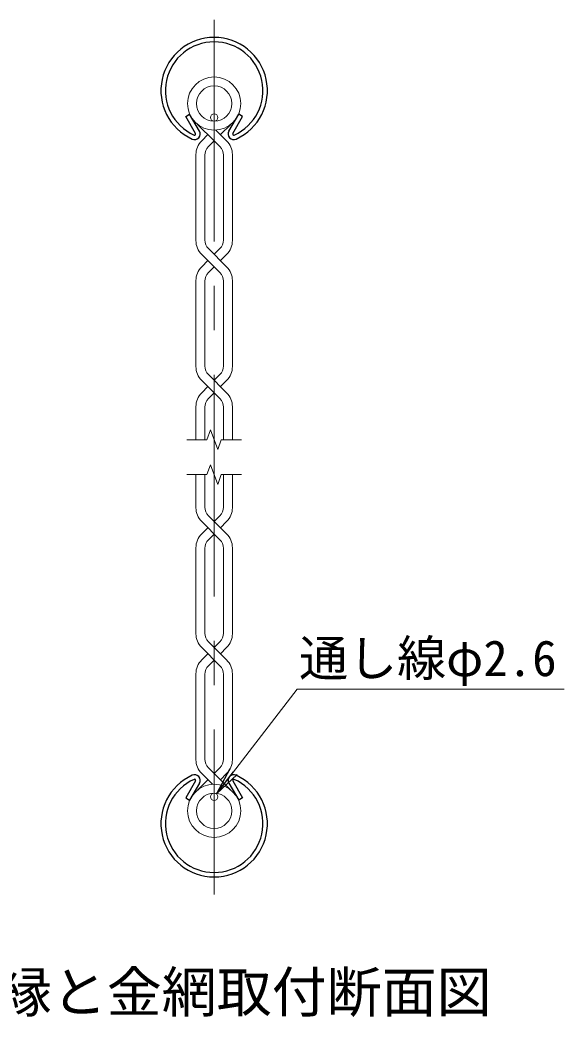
# Model space of a CAD drawing. Units: millimetres, scale not verified. Extents: x -8399 to 8401, y -5940 to 5940.
# Drawn here: x 243 to 1801, y 671 to 3527 of the extents above; entities that cross this region are included whole.
import ezdxf
from ezdxf.enums import TextEntityAlignment as Align

# ---------------------------------------------------------------- set-up
doc = ezdxf.new("R2010")
doc.units = ezdxf.units.MM
doc.header["$LTSCALE"] = 20
doc.linetypes.add('USER1', pattern=[50.8, 31.75, -6.35, 6.35, -6.35])
for name, color, linetype, lineweight in [('0-1_D-STR1', 1, 'Continuous', 25), ('0-4_D-BMK', 2, 'USER1', 13), ('0-5_D-STR-DIM', 7, 'Continuous', 13), ('0-8_D-STR3', 3, 'Continuous', 13), ('0-9_D-STR-TXT', 7, 'Continuous', 13), ('0-C_D-TTL-TXT', 7, 'Continuous', 13), ('0-D_D-STR2', 7, 'Continuous', 13)]:
    doc.layers.add(name, color=color, linetype=linetype, lineweight=lineweight)
doc.layers.add('0-6_0', color=7, linetype='Continuous')
doc.styles.add('ＭＳ ゴシック', font='')
doc.styles.get('ＭＳ ゴシック').set_extended_font_data('MS Gothic')

# ---------------------------------------------------------------- blocks, each defined once
blk = doc.blocks.new('_Open')
at = {"layer": '0-6_0'}
blk.add_line((-20, 3.333), (0, 0), dxfattribs=at)
blk.add_lwpolyline([(-20, -3.333), (0, 0), (-20, 0)], dxfattribs=at)

msp = doc.modelspace()

# ---------------------------------------------------------------- linework, layer by layer
at = {"layer": '0-1_D-STR1'}
for p, q in [((718.03, 3250.85), (729.14, 3257.26)), ((757.22, 3208.64), (729.14, 3257.26)), ((841.77, 3208.64), (869.84, 3257.26)), ((880.95, 3250.85), (869.84, 3257.26)), ((746.1, 3202.22), (718.03, 3250.85)), ((852.88, 3202.22), (880.95, 3250.85)), ((746.1, 1347.67), (718.03, 1299.04)), ((852.88, 1347.67), (880.95, 1299.04)), ((757.22, 1341.25), (729.14, 1292.63)), ((841.77, 1341.25), (869.84, 1292.63)), ((718.03, 1299.04), (729.14, 1292.63)), ((880.95, 1299.04), (869.84, 1292.63))]:
    msp.add_line(p, q, dxfattribs=at)
for centre, radius, start, end in [((799.49, 3324.87), 152.4, 294.32478, 245.67522), ((799.49, 3324.87), 139.57, 294.32478, 245.67522), ((743.33, 3200.62), 16.04, 245.67522, 30), ((743.33, 3200.62), 3.21, 245.67522, 30), ((855.66, 3200.62), 16.04, 150, 294.32478), ((855.66, 3200.62), 3.21, 150, 294.32478), ((799.49, 1225.02), 152.4, 114.32478, 65.67522), ((799.49, 1225.02), 139.57, 114.32478, 65.67522), ((743.33, 1349.27), 16.04, 330, 114.32478), ((743.33, 1349.27), 3.21, 330, 114.32478), ((855.66, 1349.27), 16.04, 65.67522, 210), ((855.66, 1349.27), 3.21, 65.67522, 210)]:
    msp.add_arc(centre, radius, start, end, dxfattribs=at)
at = {"layer": '0-4_D-BMK'}
msp.add_line((799.49, 3527.27), (799.49, 1022.62), dxfattribs=at)
at = {"layer": '0-5_D-STR-DIM'}
for p, q in [((789.23, 2353.13), (778.97, 2324.94)), ((809.75, 2296.75), (789.23, 2353.13)), ((721.22, 2324.94), (778.97, 2324.94)), ((820.01, 2324.94), (809.75, 2296.75)), ((820.01, 2324.94), (877.76, 2324.94)), ((789.23, 2253.14), (778.97, 2224.95)), ((809.75, 2196.76), (789.23, 2253.14)), ((721.22, 2224.95), (778.97, 2224.95)), ((820.01, 2224.95), (809.75, 2196.76)), ((820.01, 2224.95), (877.76, 2224.95))]:
    msp.add_line(p, q, dxfattribs=at)
at = {"layer": '0-8_D-STR3'}
for centre in [(799.49, 3247.69), (799.49, 1302.2)]:
    msp.add_circle(centre, 10.4, dxfattribs=at)
at = {"layer": '0-9_D-STR-TXT'}
msp.add_lwpolyline([(1801.25, 1610.66), (1037.38, 1610.66), (807.06, 1312.02)], dxfattribs=at)
at = {"layer": '0-D_D-STR2'}
for p, q in [((799.49, 3180.75), (752.04, 3228.2)), ((817.64, 3198.9), (846.94, 3228.2)), ((763.71, 3181.27), (781.34, 3198.9)), ((835.27, 3181.27), (804.73, 3211.8)), ((783.29, 3164.54), (799.49, 3180.75)), ((815.69, 3164.54), (799.49, 3180.75)), ((747.31, 3141.67), (747.31, 2895.17)), ((851.67, 3141.67), (851.67, 2895.17)), ((772.98, 3139.65), (772.98, 2897.19)), ((826, 3139.65), (826, 2897.19)), ((835.27, 2820.32), (783.29, 2872.3)), ((815.69, 2872.3), (799.49, 2856.1)), ((799.49, 2819.8), (763.71, 2855.58)), ((781.34, 2837.95), (763.71, 2820.32)), ((763.71, 2820.32), (781.34, 2837.95)), ((835.27, 2855.58), (817.64, 2837.95)), ((783.29, 2803.6), (799.49, 2819.8)), ((815.69, 2803.6), (799.49, 2819.8)), ((747.31, 2780.72), (747.31, 2534.23)), ((772.98, 2778.71), (772.98, 2536.24)), ((826, 2778.71), (826, 2536.24)), ((851.67, 2780.72), (851.67, 2534.23)), ((799.49, 2458.85), (763.71, 2494.63)), ((835.27, 2459.37), (783.29, 2511.35)), ((815.69, 2511.35), (799.49, 2495.15)), ((835.27, 2494.63), (817.64, 2477)), ((781.34, 2477), (763.71, 2459.37)), ((763.71, 2459.37), (781.34, 2477)), ((783.29, 2442.65), (799.49, 2458.85)), ((815.69, 2442.65), (799.49, 2458.85)), ((747.31, 2419.78), (747.31, 2324.94)), ((772.98, 2417.76), (772.98, 2324.94)), ((826, 2417.76), (826, 2324.94)), ((851.67, 2419.78), (851.67, 2324.94)), ((747.31, 2130.11), (747.31, 2224.95)), ((772.98, 2132.13), (772.98, 2224.95)), ((826, 2132.13), (826, 2224.95)), ((851.67, 2130.11), (851.67, 2224.95)), ((815.69, 2038.54), (763.71, 2090.52)), ((835.27, 2055.26), (783.29, 2107.24)), ((815.69, 2107.24), (799.49, 2091.04)), ((835.27, 2090.52), (817.64, 2072.89)), ((781.34, 2072.89), (763.71, 2055.26)), ((799.49, 2054.74), (783.29, 2038.54)), ((747.31, 1769.17), (747.31, 2015.66)), ((772.98, 1771.18), (772.98, 2013.65)), ((826, 1771.18), (826, 2013.65)), ((851.67, 1769.17), (851.67, 2015.66)), ((835.27, 1694.31), (783.29, 1746.29)), ((815.69, 1746.29), (799.49, 1730.09)), ((815.69, 1677.59), (763.71, 1729.57)), ((835.27, 1729.57), (817.64, 1711.94)), ((781.34, 1711.94), (763.71, 1694.31)), ((799.49, 1693.79), (783.29, 1677.59)), ((747.31, 1408.22), (747.31, 1654.72)), ((772.98, 1410.24), (772.98, 1652.7)), ((826, 1410.24), (826, 1652.7)), ((851.67, 1408.22), (851.67, 1654.72)), ((783.29, 1385.35), (846.94, 1321.69)), ((815.69, 1385.35), (799.49, 1369.14)), ((781.34, 1350.99), (752.04, 1321.69)), ((763.71, 1368.62), (794.25, 1338.09)), ((835.27, 1368.62), (817.64, 1350.99))]:
    msp.add_line(p, q, dxfattribs=at)
for centre, radius in [((799.49, 3287.82), 76.2), ((799.49, 3287.82), 50.53), ((799.49, 1262.07), 76.2), ((799.49, 1262.07), 50.53)]:
    msp.add_circle(centre, radius, dxfattribs=at)
for centre, radius, start, end in [((803.31, 3141.67), 56, 135, 180), ((795.67, 3141.67), 56, 0, 45), ((803.31, 3141.67), 30.4, 131.19984, 183.80396), ((795.67, 3141.67), 30.4, 356.19604, 48.80016), ((803.31, 2895.17), 56, 180, 225), ((803.31, 2895.17), 30.4, 176.19604, 228.80016), ((795.67, 2895.17), 30.4, 311.19984, 3.80396), ((795.67, 2895.17), 56, 315, 0), ((803.31, 2780.72), 56, 135, 180), ((803.31, 2780.72), 30.4, 131.19984, 183.80396), ((795.67, 2780.72), 30.4, 356.19604, 48.80016), ((795.67, 2780.72), 56, 0, 45), ((803.31, 2534.23), 56, 180, 225), ((803.31, 2534.23), 30.4, 176.19604, 228.80016), ((795.67, 2534.23), 30.4, 311.19984, 3.80396), ((795.67, 2534.23), 56, 315, 0), ((803.31, 2419.78), 56, 135, 180), ((795.67, 2419.78), 56, 0, 45), ((803.31, 2419.78), 30.4, 131.19984, 183.80396), ((795.67, 2419.78), 30.4, 356.19604, 48.80016), ((803.31, 2130.11), 56, 180, 225), ((803.31, 2130.11), 30.4, 176.19604, 228.80016), ((795.67, 2130.11), 30.4, 311.19984, 3.80396), ((795.67, 2130.11), 56, 315, 0), ((803.31, 2015.66), 56, 135, 180), ((803.31, 2015.66), 30.4, 131.19984, 183.80396), ((795.67, 2015.66), 30.4, 356.19604, 48.80016), ((795.67, 2015.66), 56, 0, 45), ((803.31, 1769.17), 30.4, 176.19604, 228.80016), ((795.67, 1769.17), 30.4, 311.19984, 3.80396), ((803.31, 1769.17), 56, 180, 225), ((795.67, 1769.17), 56, 315, 0), ((803.31, 1654.72), 56, 135, 180), ((795.67, 1654.72), 56, 0, 45), ((803.31, 1654.72), 30.4, 131.19984, 183.80396), ((795.67, 1654.72), 30.4, 356.19604, 48.80016), ((803.31, 1408.22), 56, 180, 225), ((803.31, 1408.22), 30.4, 176.19604, 228.80016), ((795.67, 1408.22), 30.4, 311.19984, 3.80396), ((795.67, 1408.22), 56, 315, 0)]:
    msp.add_arc(centre, radius, start, end, dxfattribs=at)

# ---------------------------------------------------------------- block references
at = {"layer": '0-9_D-STR-TXT', "xscale": 4, "yscale": 4, "rotation": 232.35992}
msp.add_blockref('_Open', (805.84, 1310.44), dxfattribs=at)

# ---------------------------------------------------------------- texts
at = {"layer": '0-9_D-STR-TXT', "style": 'ＭＳ ゴシック'}
msp.add_text('通し線φ2.6', height=102.9, dxfattribs=at).set_placement((1042.57, 1616.88), align=Align.BOTTOM_LEFT)
at = {"layer": '0-C_D-TTL-TXT', "style": 'ＭＳ ゴシック'}
msp.add_text('胴縁と金網取付断面図', height=115.4, dxfattribs=at).set_placement((19.8, 650.75), align=Align.BOTTOM_LEFT)

doc.saveas('drawing.dxf')
